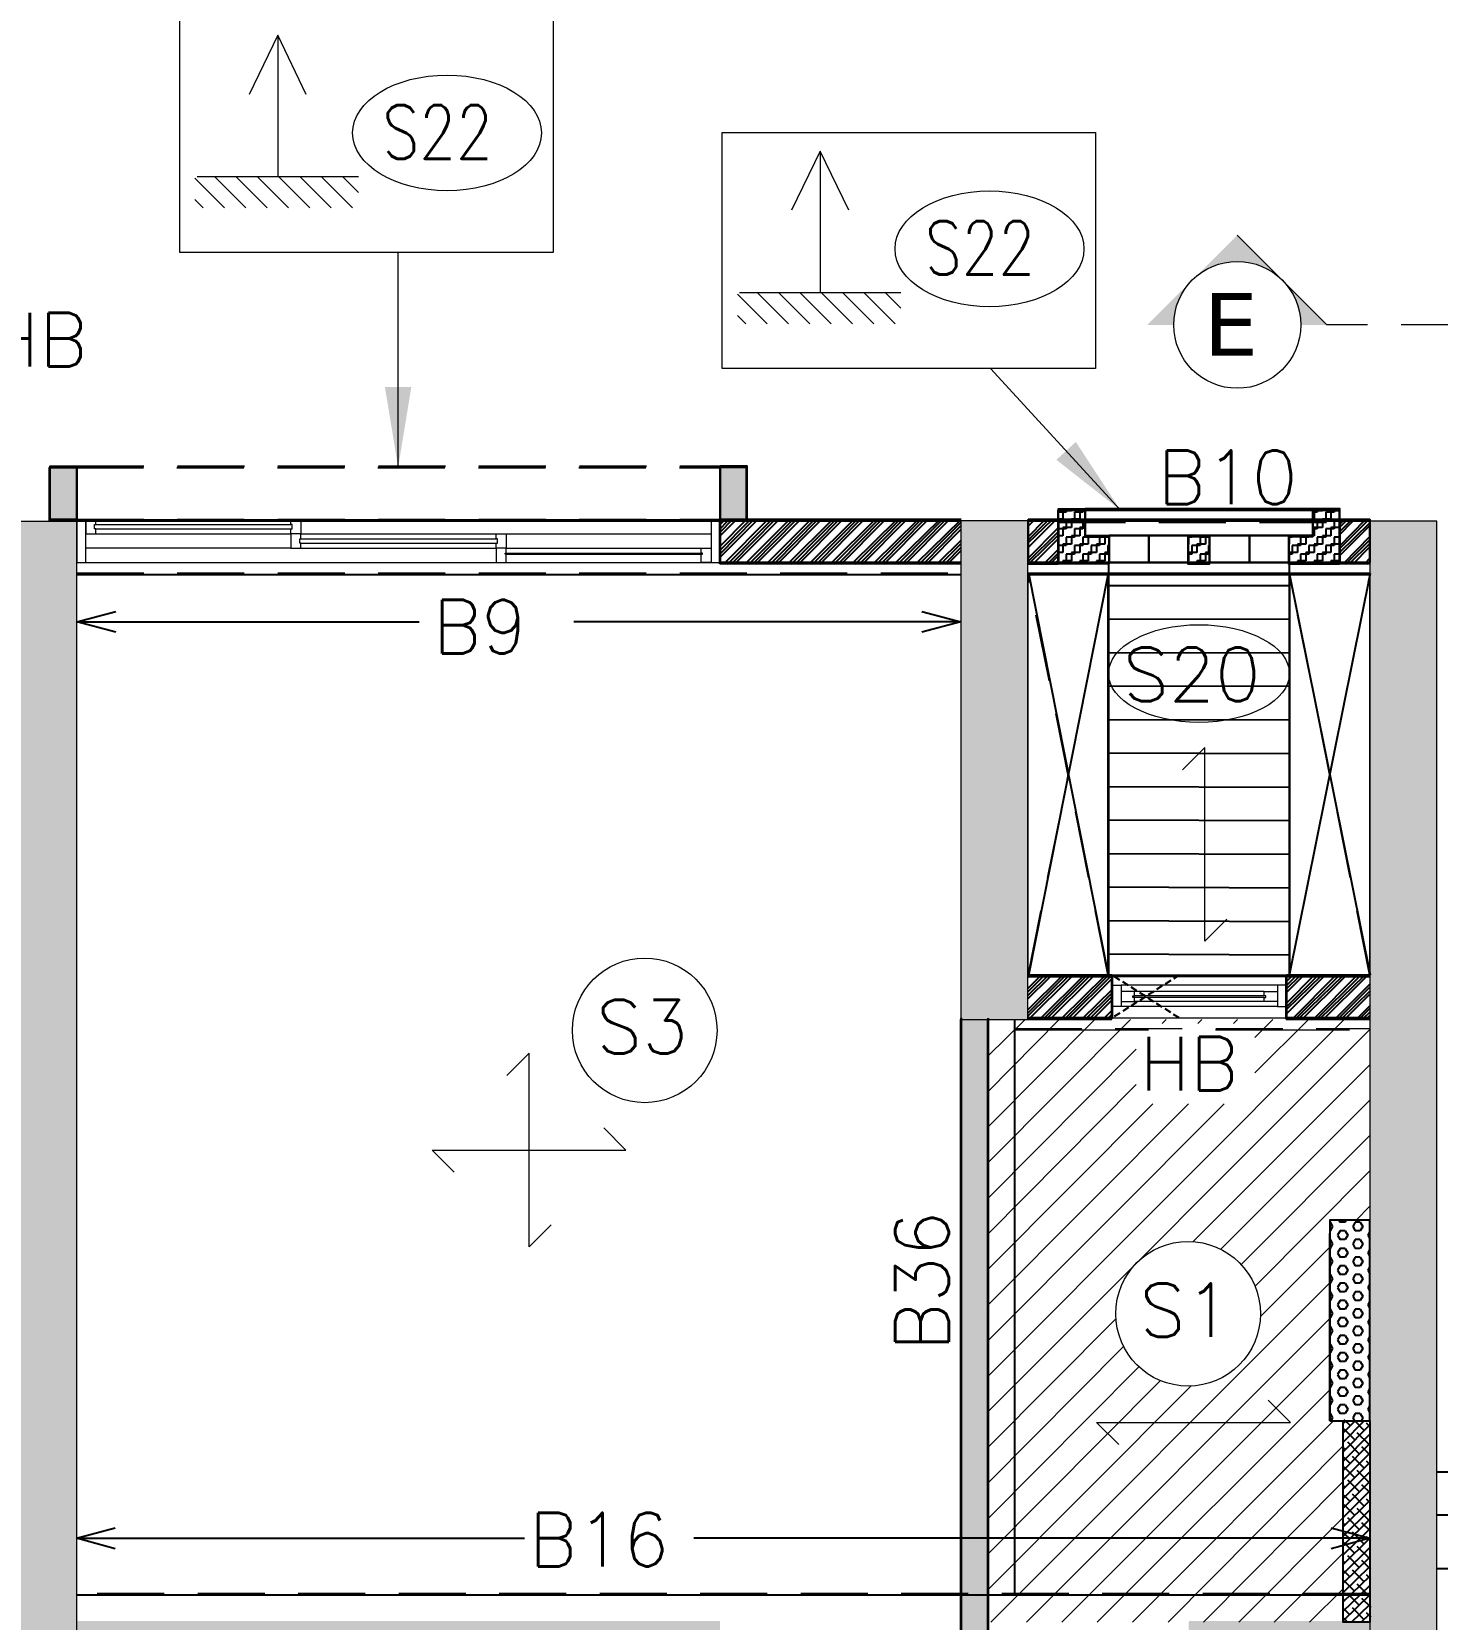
# Model space of a CAD drawing. Header units: millimetres. Extents: x 1181448 to 1317632, y -5734806 to -5633961.
# Drawn here: x 1282703 to 1287948, y -5704445 to -5698519 of the extents above; entities that cross this region are included whole.
import ezdxf

# ---------------------------------------------------------------- set-up
doc = ezdxf.new("R2010")
doc.units = ezdxf.units.MM
doc.header["$LTSCALE"] = 1000
doc.header["$MEASUREMENT"] = 0
for name, pattern in [('1', [0]), ('3BHK-A$0$AUDIT_D_120904163729-0', [0]), ('3BHK-A$0$HIDDEN', [0.375, 0.25, -0.125]), ('AUDIT_D_120904163729-0', [0]), ('HIDDEN', [0.375, 0.25, -0.125]), ('T8(T9 IS SIMILAR) - TYPICAL FLOOR ELEVATION$0$AUDIT_D_120904163729-0', [0]), ('T8(T9 IS SIMILAR) - TYPICAL FLOOR ELEVATION$0$HIDDEN', [0.375, 0.25, -0.125]), ('T8(T9 IS SIMILAR)$0$$0$HIDDEN', [0.375, 0.25, -0.125]), ('T8(T9 IS SIMILAR)$0$HIDDEN', [0.375, 0.25, -0.125])]:
    doc.linetypes.add(name, pattern=pattern)
doc.layers.get('0').update_dxf_attribs({"linetype": 'AUDIT_D_120904163729-0'})
for name, color, linetype in [('100 MM THK. NON-STRUCTURAL WALL', 134, 'Continuous'), ('100 MM THK. NON-STRUCTURAL WALL FOR LEDGE WALL BELOW WASHBASIN COUNTER', 47, 'Continuous'), ('150 MM THK. BLOCK WORK.', 223, 'Continuous'), ('3BHK-A$0$$1$CUT-OUT', 49, 'Continuous'), ('3BHK-A$0$A-HATCH -160', 251, '3BHK-A$0$AUDIT_D_120904163729-0'), ('3BHK-A$0$CUT-OUT', 49, 'Continuous'), ('3BHK-A$0$ELE 1', 1, 'Continuous'), ('A_dim', 1, 'Continuous'), ('S-BEAM', 20, 'Continuous'), ('SCPL-BEAMS NO.', 7, 'Continuous'), ('secLINE', 7, 'Continuous'), ('T8(T9 IS SIMILAR) - TYPICAL FLOOR ELEVATION$0$A-WALL HATCH', 252, 'T8(T9 IS SIMILAR) - TYPICAL FLOOR ELEVATION$0$AUDIT_D_120904163729-0'), ('T8(T9 IS SIMILAR) - TYPICAL FLOOR ELEVATION$0$A-WALL-FEATURES', 6, 'T8(T9 IS SIMILAR) - TYPICAL FLOOR ELEVATION$0$AUDIT_D_120904163729-0'), ('T8(T9 IS SIMILAR)$0$S-BEAM', 20, 'T8(T9 IS SIMILAR)$0$$0$HIDDEN'), ('TYPICAL FLOOR ARCH', 251, 'AUDIT_D_120904163729-0')]:
    doc.layers.add(name, color=color, linetype=linetype)
for name, color, linetype, lineweight in [('160 THK. STRUCT WALL', 7, 'Continuous', 15), ('3BHK-A$0$$0$Window', 4, 'Continuous', 20), ('3BHK-A$0$$1$A-WALL- 160', 6, 'Continuous', 30), ('3BHK-A$0$A-WALL- 160', 6, 'Continuous', 30), ('3BHK-A$0$Ventilator', 5, 'Continuous', 0), ('S-CUTOUT', 8, 'Continuous', 15), ('S-HATCH', 8, 'Continuous', 9), ('SCPL BEAM', 20, 'Continuous', 13), ('SCPL_DIM', 9, 'Continuous', 5), ('SCPL_SLAB MARK', 72, 'Continuous', 20), ('T8(T9 IS SIMILAR) - TYPICAL FLOOR ELEVATION$0$ELE-1', 4, 'Continuous', 30), ('T8(T9 IS SIMILAR)$0$SCPL BEAM', 191, 'T8(T9 IS SIMILAR)$0$$0$HIDDEN', 13)]:
    doc.layers.add(name, color=color, linetype=linetype, lineweight=lineweight)
doc.layers.add('160MM THK.NON-STRUCTURAL WALLS', color=7, linetype='Continuous', true_color=0xea7b62)
doc.layers.add('WALL - 0.16 thk STRUCTURAL', color=7, linetype='1', true_color=0x24ffc8)
doc.styles.add('ROMANS', font='romans.shx', dxfattribs={"width": 0.85})
doc.styles.add('SCPL', font='romans.shx')
doc.styles.add('VIN1', font='verdana.ttf', dxfattribs={"height": 0.3})
doc.dimstyles.new('SCPL', dxfattribs={"dimscale": 0, "dimtxt": 300, "dimasz": 300, "dimexe": 100, "dimexo": 200, "dimgap": 150, "dimtad": 0, "dimdec": 0, "dimzin": 1, "dimdsep": 46, "dimtxsty": 'SCPL', "dimcen": 150, "dimclrd": 1, "dimclre": 2, "dimclrt": 5, "dimadec": 3, "dimazin": 0, "dimtfac": 1, "dimtdec": 0, "dimtofl": 0, "dimtmove": 2, "dimatfit": 3, "dimfxl": 0, "dimtolj": 1, "dimtzin": 0, "dimlwd": 15, "dimlwe": 13, "dimarcsym": 0})
doc.dimstyles.new('SCPL-DIM-150', dxfattribs={"dimscale": 100, "dimtxt": 2.25, "dimasz": 1.45, "dimexe": 1, "dimexo": 1, "dimgap": 1, "dimtad": 1, "dimdec": 0, "dimzin": 0, "dimdsep": 46, "dimtxsty": 'ROMANS', "dimblk": 'OPEN30', "dimcen": 0.09, "dimclrd": 256, "dimclre": 256, "dimclrt": 7, "dimadec": 0, "dimazin": 0, "dimtfac": 1, "dimtdec": 0, "dimtofl": 0, "dimtmove": 0, "dimatfit": 3, "dimldrblk": 'OPEN30', "dimfxl": 1, "dimtolj": 1, "dimtzin": 0, "dimarcsym": 0})
pattern_1 = [(45, (-207774032.69, -153587997.47), (-39.77475644, 39.77475644), []), (45, (-207774006.17, -153587997.47), (-39.77475644, 39.77475644), [])]
pattern_2 = [(45, (-1203934.236, 5721641.227), (-39.77475644, 39.77475644), []), (45, (-1203907.72, 5721641.227), (-39.77475644, 39.77475644), [])]

# ---------------------------------------------------------------- blocks, each defined once
blk = doc.blocks.new('3BHK-A$0$$0$2400')
at = {"layer": '3BHK-A$0$$0$Window', "color": 1, "lineweight": 13}
for p, q in [((1151176.5, -5692111.9), (1148842.5, -5692111.9)), ((1149607.5, -5692111.9), (1148880, -5692111.9)), ((1149607.5, -5692165.3), (1148880, -5692165.3)), ((1150373.7, -5692165.3), (1149645, -5692165.3)), ((1150411.2, -5692165.3), (1151176.5, -5692165.3)), ((1149607.5, -5692218.6), (1148842.5, -5692218.6)), ((1150373.7, -5692218.6), (1149645, -5692218.6)), ((1151139, -5692218.6), (1150411.2, -5692218.6)), ((1150373.7, -5692271.9), (1148842.5, -5692271.9)), ((1151139, -5692271.9), (1150411.2, -5692271.9))]:
    blk.add_line(p, q, dxfattribs=at)
at = {"layer": '3BHK-A$0$$0$Window', "color": 5, "lineweight": 13}
for p, q in [((1149607.5, -5692142.2), (1148880, -5692142.2)), ((1149607.5, -5692146.7), (1148880, -5692146.7)), ((1150373.7, -5692183.8), (1149645, -5692183.8)), ((1150373.7, -5692200), (1149645, -5692200)), ((1151139, -5692237.2), (1150411.2, -5692237.2)), ((1151139, -5692253.3), (1150411.2, -5692253.3))]:
    blk.add_line(p, q, dxfattribs=at)
at = {"layer": '3BHK-A$0$$0$Window', "color": 4, "lineweight": 13}
for points in [[(1148842.5, -5692111.9), (1148809.5, -5692111.9), (1148809.5, -5692271.9), (1148842.5, -5692271.9)], [(1148880, -5692146.7), (1148880, -5692165.3), (1148842.5, -5692165.3), (1148842.5, -5692111.9), (1148880, -5692111.9), (1148880, -5692142.2), (1148875.5, -5692142.2), (1148875.5, -5692146.7)], [(1149607.5, -5692146.7), (1149607.5, -5692165.3), (1149645, -5692165.3), (1149645, -5692111.9), (1149607.5, -5692111.9), (1149607.5, -5692142.2), (1149612, -5692142.2), (1149612, -5692146.7)], [(1151209.5, -5692111.9), (1151176.5, -5692111.9), (1151176.5, -5692271.9), (1151209.5, -5692271.9)], [(1149645, -5692200), (1149645, -5692218.6), (1149607.5, -5692218.6), (1149607.5, -5692165.3), (1149645, -5692165.3), (1149645, -5692183.8), (1149640.5, -5692183.8), (1149640.5, -5692200)], [(1150373.7, -5692200), (1150373.7, -5692218.6), (1150411.2, -5692218.6), (1150411.2, -5692165.3), (1150373.7, -5692165.3), (1150373.7, -5692183.8), (1150378.2, -5692183.8), (1150378.2, -5692200)], [(1150411.2, -5692253.3), (1150411.2, -5692271.9), (1150373.7, -5692271.9), (1150373.7, -5692218.6), (1150411.2, -5692218.6), (1150411.2, -5692237.2), (1150406.7, -5692237.2), (1150406.7, -5692253.3)], [(1151139, -5692253.3), (1151139, -5692271.9), (1151176.5, -5692271.9), (1151176.5, -5692218.6), (1151139, -5692218.6), (1151139, -5692237.2), (1151143.5, -5692237.2), (1151143.5, -5692253.3)]]:
    blk.add_lwpolyline(points, close=True, dxfattribs=at)
blk = doc.blocks.new('3BHK-A$0$V1')
at = {"layer": '3BHK-A$0$Ventilator'}
for p, q in [((1139503.9, -5700057.1), (1140153.9, -5700057.1)), ((1139503.9, -5700217.1), (1140153.9, -5700217.1))]:
    blk.add_line(p, q, dxfattribs=at)
at = {"layer": '3BHK-A$0$Ventilator', "color": 8}
for p, q in [((1139536.9, -5700094.6), (1140120.9, -5700094.6)), ((1139586.9, -5700118.3), (1140070.9, -5700118.3)), ((1139536.9, -5700174.6), (1140120.9, -5700174.6)), ((1139586.9, -5700155.8), (1140070.9, -5700155.8))]:
    blk.add_line(p, q, dxfattribs=at)
at = {"layer": '3BHK-A$0$Ventilator', "color": 5}
for p, q in [((1139586.9, -5700134.1), (1140070.9, -5700134.1)), ((1139586.9, -5700140.1), (1140070.9, -5700140.1))]:
    blk.add_line(p, q, dxfattribs=at)
at = {"layer": '3BHK-A$0$Ventilator', "color": 4}
for points in [[(1139503.9, -5700094.6), (1139536.9, -5700094.6), (1139536.9, -5700174.6), (1139503.9, -5700174.6)], [(1139586.9, -5700134.1), (1139586.9, -5700118.3), (1139536.9, -5700118.3), (1139536.9, -5700155.8), (1139586.9, -5700155.8), (1139586.9, -5700140.1), (1139580.9, -5700140.1), (1139580.9, -5700134.1)], [(1140070.9, -5700134.1), (1140070.9, -5700118.3), (1140120.9, -5700118.3), (1140120.9, -5700155.8), (1140070.9, -5700155.8), (1140070.9, -5700140.1), (1140076.9, -5700140.1), (1140076.9, -5700134.1)], [(1140153.9, -5700094.6), (1140120.9, -5700094.6), (1140120.9, -5700174.6), (1140153.9, -5700174.6)]]:
    blk.add_lwpolyline(points, close=True, dxfattribs=at)
blk = doc.blocks.new('T8(T9 IS SIMILAR) - TYPICAL FLOOR ELEVATION$0$JG')
at = {"layer": 'T8(T9 IS SIMILAR) - TYPICAL FLOOR ELEVATION$0$A-WALL HATCH', "linetype": 'ByBlock'}
h = blk.add_hatch(dxfattribs=at)
h.set_pattern_fill('ZIGZAG', color=256, scale=250)
h.set_pattern_definition([(0, (0, 0), (31.25, 31.25), [31.25, -31.25]), (90, (31.25, 0), (-31.25, 31.25), [31.25, -31.25])])
h.paths.add_polyline_path([(1133312.3, -5722820.5), (1133392.5, -5722820.5), (1133392.5, -5722720.5), (1133312.3, -5722720.5)])
edge = h.paths.add_edge_path()
edge.add_line((1133877.2, -5722870.5), (1133877.2, -5722920.5))
edge.add_line((1133877.2, -5722920.5), (1133777.2, -5722920.5))
edge.add_line((1133777.2, -5722920.5), (1133777.2, -5722870.5))
edge.add_line((1133777.2, -5722870.5), (1133777.2, -5722820.5))
edge.add_line((1133777.2, -5722820.5), (1133687.4, -5722820.5))
edge.add_line((1133687.4, -5722820.5), (1133687.4, -5722720.5))
edge.add_line((1133687.4, -5722720.5), (1133877.2, -5722720.6))
edge.add_line((1133877.2, -5722720.6), (1133877.2, -5722870.5))
edge.add_line((1132827.4, -5722870.5), (1132827.4, -5722920.5))
edge.add_line((1132827.4, -5722920.5), (1132927.4, -5722920.5))
edge.add_line((1132927.4, -5722920.5), (1132927.4, -5722870.5))
edge.add_line((1132927.4, -5722870.5), (1132927.4, -5722820.5))
edge.add_line((1132927.4, -5722820.5), (1133017.4, -5722820.5))
edge.add_line((1133017.4, -5722820.5), (1133017.4, -5722720.5))
edge.add_line((1133017.4, -5722720.5), (1132827.4, -5722720.5))
edge.add_line((1132827.4, -5722720.5), (1132827.4, -5722870.5))
at = {"layer": 'T8(T9 IS SIMILAR) - TYPICAL FLOOR ELEVATION$0$A-WALL-FEATURES', "color": 3, "elevation": -1.3}
for points in [[(1132827.4, -5722870.5), (1132827.4, -5722870.5), (1132827.4, -5722920.5), (1132927.4, -5722920.5), (1132927.4, -5722870.5), (1132927.4, -5722820.5), (1133017.4, -5722820.5), (1133017.4, -5722720.5), (1132827.4, -5722720.5), (1132827.4, -5722870.5)], [(1133877.2, -5722870.5), (1133877.2, -5722870.5), (1133877.2, -5722920.5), (1133777.2, -5722920.5), (1133777.2, -5722870.5), (1133777.2, -5722820.5), (1133687.4, -5722820.5), (1133687.4, -5722720.5), (1133877.2, -5722720.6), (1133877.2, -5722870.5)]]:
    blk.add_lwpolyline(points, dxfattribs=at)
blk.add_lwpolyline([(1133312.3, -5722820.5), (1133392.5, -5722820.5), (1133392.5, -5722720.5), (1133312.3, -5722720.5)], close=True, dxfattribs=at)
at = {"layer": 'T8(T9 IS SIMILAR) - TYPICAL FLOOR ELEVATION$0$ELE-1', "color": 5}
for p, q in [((1133017.4, -5722720.5, -1.3), (1133312.3, -5722720.5, -1.3)), ((1133164.8, -5722820.5, -1.3), (1133164.8, -5722720.5, -1.3)), ((1133687.4, -5722720.5, -1.3), (1133392.5, -5722720.5, -1.3)), ((1133539.9, -5722820.5, -1.3), (1133539.9, -5722720.5, -1.3)), ((1133312.3, -5722820.5, -1.3), (1133017.4, -5722820.5, -1.3)), ((1133392.5, -5722820.5, -1.3), (1133687.4, -5722820.5, -1.3)), ((1132927.4, -5722920.5, -1.3), (1133777.2, -5722920.5, -1.3))]:
    blk.add_line(p, q, dxfattribs=at)
at = {"layer": 'T8(T9 IS SIMILAR) - TYPICAL FLOOR ELEVATION$0$ELE-1', "color": 5, "linetype": 'T8(T9 IS SIMILAR) - TYPICAL FLOOR ELEVATION$0$HIDDEN'}
blk.add_line((1133877.2, -5722870.5, -1.3), (1132827.4, -5722870.5, -1.3), dxfattribs=at)
blk = doc.blocks.new('GGS')
at = {"layer": '3BHK-A$0$A-HATCH -160', "linetype": 'ByBlock'}
h = blk.add_hatch(dxfattribs=at)
h.set_pattern_fill('ZIGZAG', color=8, scale=250)
h.set_pattern_definition([(9e-15, (-207774032.036, -153589283.067), (31.25, 31.25), [31.25, -31.25]), (90, (-207774000.786, -153589283.067), (-31.25, 31.25), [31.25, -31.25])])
h.paths.add_polyline_path([(-206588849.3, -159304032.6), (-206587499.3, -159304032.6), (-206587499.3, -159303432.6), (-206587399.3, -159303432.6), (-206587399.3, -159304032.6), (-206585319.3, -159304032.6), (-206585319.3, -159303332.6), (-206584999.6, -159303332.6), (-206584999.6, -159303432.6), (-206585219.3, -159303432.6), (-206585219.3, -159304732.6), (-206584999.6, -159304732.6), (-206584999.6, -159304832.6), (-206585319.3, -159304832.6), (-206585319.3, -159304132.6), (-206587399.3, -159304132.6), (-206587399.3, -159304947.6), (-206587499.3, -159304947.6), (-206587499.3, -159304132.6), (-206588849.3, -159304132.6)])
h.paths.add_polyline_path([(-206588849.3, -159302532.6), (-206588249.3, -159302532.6), (-206588249.3, -159302432.6), (-206588849.3, -159302432.6)])
h.paths.add_polyline_path([(-206587499.3, -159299982.6), (-206587399.3, -159299982.6), (-206587399.3, -159302532.6), (-206587499.3, -159302532.6)])
h.paths.add_polyline_path([(-206587499.3, -159306682.6), (-206587399.3, -159306682.6), (-206587399.3, -159305697.6), (-206587499.3, -159305697.6)])
h.paths.add_polyline_path([(-206579129.9, -159304658.1), (-206579949.8, -159304658.1), (-206579949.8, -159304758.1), (-206579129.9, -159304758.1)])
h.paths.add_polyline_path([(-206578249.9, -159304658.1), (-206577349.8, -159304658.1), (-206577349.8, -159304758.1), (-206578249.9, -159304758.1)])
h.paths.add_polyline_path([(-206579899.5, -159303432.9), (-206577499.7, -159303432.9), (-206577499.7, -159303332.9), (-206579899.5, -159303332.9)])
h.paths.add_polyline_path([(-206576599.7, -159301083.2), (-206576499.7, -159301083.2), (-206576499.7, -159303432.9), (-206576599.7, -159303432.9)])
h.paths.add_polyline_path([(-206575749.7, -159303432.9), (-206575073.3, -159303432.9), (-206575073.3, -159303332.9), (-206575749.7, -159303332.9)])
h.paths.add_polyline_path([(-206577160.1, -159309491.7), (-206577949.8, -159309492.7), (-206577949.7, -159309392.7), (-206577949.8, -159309392.7), (-206577849.8, -159309392.7), (-206577160.1, -159309391.7)])
h.paths.add_polyline_path([(-206580634.8, -159299222.9), (-206580149.8, -159299222.6), (-206580149.8, -159299323.1), (-206580634.7, -159299323.1)])
h.paths.add_polyline_path([(-206587399.3, -159297837.8), (-206586839.7, -159297837.8), (-206586839.7, -159297937.8), (-206587399.3, -159297937.8)])
h.paths.add_polyline_path([(-206579849.8, -159305007), (-206579949.8, -159305007), (-206579949.8, -159304757), (-206579849.8, -159304757)])
h = blk.add_hatch(dxfattribs=at)
h.set_pattern_fill('ANSI32', color=8, scale=150)
h.set_pattern_definition(pattern_1)
h.paths.add_polyline_path([(-206577499.7, -159299382.8), (-206576599.7, -159299382.8), (-206576599.7, -159299222.8), (-206577499.7, -159299222.8)])
h = blk.add_hatch(dxfattribs=at)
h.set_pattern_fill('ANSI32', color=8, scale=150)
h.set_pattern_definition(pattern_1)
h.paths.add_polyline_path([(-206576349.6, -159299223.1), (-206576237.1, -159299223.1), (-206576237.1, -159299382.8), (-206576349.6, -159299382.8)])
h = blk.add_hatch(dxfattribs=at)
h.set_pattern_fill('ANSI32', color=8, scale=150)
h.set_pattern_definition(pattern_1)
h.paths.add_polyline_path([(-206575187.1, -159299382.8), (-206575074.6, -159299382.8), (-206575074.6, -159299222.8), (-206575187.1, -159299222.8)])
h = blk.add_hatch(dxfattribs=at)
h.set_pattern_fill('ANSI32', color=8, scale=150)
h.set_pattern_definition([(45, (-207774032.036, -153589283.067), (-39.77475644, 39.77475644), []), (45, (-207774005.52, -153589283.067), (-39.77475644, 39.77475644), [])])
h.paths.add_polyline_path([(-206576349.7, -159300923.4), (-206576036.5, -159300923.4), (-206576036.5, -159301083.4), (-206576349.7, -159301083.4)])
h = blk.add_hatch(dxfattribs=at)
h.set_pattern_fill('ANSI32', color=8, scale=150)
h.set_pattern_definition(pattern_1)
h.paths.add_polyline_path([(-206575386.5, -159300923.4), (-206575073.3, -159300923.4), (-206575073.3, -159301083.5), (-206575386.5, -159301083.5)])
at = {"layer": '3BHK-A$0$CUT-OUT'}
h = blk.add_hatch(dxfattribs=at)
h.set_pattern_fill('ANSI31', color=8, scale=1000, angle=135)
h.set_pattern_definition([(180, (-207762764.35, -153581337.2), (-2e-14, -125), [])])
h.paths.add_polyline_path([(-206575374.9, -159299381.6), (-206576049.8, -159299381.6), (-206576050.2, -159300922.2), (-206575374.9, -159300922.2)])
at = {"color": 8, "linetype": '3BHK-A$0$HIDDEN', "ltscale": 0.1}
for p, q in [((-206575786.5, -159301082.2, 0), (-206576036.5, -159300922.2, 0)), ((-206575786.5, -159300922.2, 0), (-206576036.5, -159301082.2, 0))]:
    blk.add_line(p, q, dxfattribs=at)
at = {"layer": '3BHK-A$0$$1$A-WALL- 160', "color": 8, "linetype": 'ByBlock'}
for p, q in [((-206576599.7, -159299221.6, 0), (-206577499.7, -159299221.6, 0)), ((-206577499.7, -159299381.6, 0), (-206577499.7, -159299221.6, 0)), ((-206576599.7, -159299381.6, 0), (-206577499.7, -159299381.6, 0)), ((-206576349.6, -159300922.2, 0), (-206576036.5, -159300922.2, 0)), ((-206576036.5, -159301082.2, 0), (-206576036.5, -159300922.2, 0)), ((-206575386.5, -159301082.2, 0), (-206575386.5, -159300922.2, 0)), ((-206575386.5, -159300922.2, 0), (-206575073.3, -159300922.2, 0)), ((-206576599.7, -159303432.9, 0), (-206576599.7, -159301083.2, 0)), ((-206576499.7, -159303432.9, 0), (-206576499.7, -159301083.2, 0)), ((-206576349.6, -159301082.2, 0), (-206576036.5, -159301082.2, 0)), ((-206575386.5, -159301082.2, 0), (-206575073.3, -159301082.2, 0))]:
    blk.add_line(p, q, dxfattribs=at)
at = {"layer": '3BHK-A$0$$1$A-WALL- 160', "color": 8, "linetype": 'ByBlock', "elevation": 0}
for points in [[(-206576237.1, -159299221.6), (-206576349.6, -159299221.6), (-206576349.6, -159299381.6), (-206576237.1, -159299381.6)], [(-206575187.1, -159299221.6), (-206575074.6, -159299221.6), (-206575074.6, -159299381.6), (-206575187.1, -159299381.6)]]:
    blk.add_lwpolyline(points, close=True, dxfattribs=at)
at = {"layer": '3BHK-A$0$$1$CUT-OUT', "color": 8}
for p, q in [((-206575187.1, -159299221.6, 0), (-206576237.1, -159299221.6, 0)), ((-206575187.1, -159299381.6, 0), (-206576237.1, -159299381.6, 0))]:
    blk.add_line(p, q, dxfattribs=at)
at = {"layer": '3BHK-A$0$CUT-OUT', "color": 8}
for p, q in [((-206576050, -159300922.2, 0.4), (-206576348.3, -159299421.6, 0)), ((-206576348.2, -159300922.2, 0), (-206576050, -159299421.5, 0.4)), ((-206575073.3, -159300922.2, 0), (-206575374.9, -159299421.5, 0.4)), ((-206575374.9, -159300922.2, 0.4), (-206575073.3, -159299421.6, 0))]:
    blk.add_line(p, q, dxfattribs=at)
at = {"layer": '3BHK-A$0$CUT-OUT', "color": 8, "elevation": 0.4}
blk.add_lwpolyline([(-206575374.9, -159299381.6), (-206576049.8, -159299381.6), (-206576050.2, -159300922.2), (-206575374.9, -159300922.2)], close=True, dxfattribs=at)
at = {"layer": '3BHK-A$0$ELE 1', "color": 8, "linetype": 'ByBlock'}
for p, q in [((-206576348.3, -159299421.6, 0), (-206575074.5, -159299421.6, -0.5)), ((-206576050, -159299421.6, 0.4), (-206576050, -159300922.2, 0.4)), ((-206575374.9, -159299421.6, 0.4), (-206575374.9, -159300922.2, 0.4))]:
    blk.add_line(p, q, dxfattribs=at)
at = {"layer": 'T8(T9 IS SIMILAR) - TYPICAL FLOOR ELEVATION$0$A-WALL-FEATURES', "color": 8, "linetype": 'T8(T9 IS SIMILAR) - TYPICAL FLOOR ELEVATION$0$HIDDEN'}
blk.add_line((-206579900, -159299021.9, 0.6), (-206577499.2, -159299021.9, 0), dxfattribs=at)
at = {"layer": 'T8(T9 IS SIMILAR) - TYPICAL FLOOR ELEVATION$0$A-WALL-FEATURES', "color": 8, "linetype": 'ByBlock', "elevation": 0}
for points in [[(-206579900, -159299021.9), (-206579900, -159299221.9), (-206580000, -159299221.9), (-206580000, -159299021.9)], [(-206577399.2, -159299221.9), (-206577399.2, -159299021.9), (-206577499.2, -159299021.9), (-206577499.2, -159299221.9)]]:
    blk.add_lwpolyline(points, close=True, dxfattribs=at)
at = {"layer": 'T8(T9 IS SIMILAR)$0$S-BEAM', "color": 8}
for p, q in [((-206579900.2, -159299221.5, -0.2), (-206576600.2, -159299221.3, 0)), ((-206576350.2, -159299221.5, -0.3), (-206575073.7, -159299221.6, 0)), ((-206579900.2, -159299421.5, -0.2), (-206576600.1, -159299421.3, 0)), ((-206576350.2, -159299421.5, -0.3), (-206575073.7, -159299421.6, 0)), ((-206576600.1, -159301082, -0.3), (-206576600.2, -159303231.5, 0)), ((-206575073.7, -159303231.6, 0), (-206579900.1, -159303231.2, -0.2))]:
    blk.add_line(p, q, dxfattribs=at)
at = {"layer": 'T8(T9 IS SIMILAR)$0$S-BEAM', "color": 8, "linetype": 'T8(T9 IS SIMILAR)$0$HIDDEN'}
blk.add_line((-206576350, -159300921.9, 0), (-206575073.7, -159300921.9, 0), dxfattribs=at)
at = {"layer": 'T8(T9 IS SIMILAR)$0$SCPL BEAM', "color": 8, "linetype": 'T8(T9 IS SIMILAR)$0$HIDDEN'}
blk.add_line((-206576400.1, -159301121.9, 0), (-206575073.7, -159301121.9, 0), dxfattribs=at)
at = {"layer": 'T8(T9 IS SIMILAR)$0$SCPL BEAM', "color": 8, "linetype": 'T8(T9 IS SIMILAR)$0$HIDDEN', "elevation": 0}
blk.add_lwpolyline([(-206575374, -159299421.6), (-206576049.8, -159299421.6), (-206576050.4, -159300922.2), (-206575374.6, -159300922.2)], close=True, dxfattribs=at)
at = {"layer": '3BHK-A$0$$1$A-WALL- 160', "color": 8, "linetype": 'ByBlock', "rotation": 180}
blk.add_blockref('3BHK-A$0$$0$2400', (-205428690.2, -164991493.5, 0), dxfattribs=at)
at = {"layer": '3BHK-A$0$A-WALL- 160', "color": 8, "linetype": 'ByBlock', "xscale": -1}
blk.add_blockref('3BHK-A$0$V1', (-205435882.6, -153600865.2, 0), dxfattribs=at)
at = {"layer": 'T8(T9 IS SIMILAR) - TYPICAL FLOOR ELEVATION$0$A-WALL-FEATURES', "color": 8, "linetype": 'ByBlock', "rotation": 180}
blk.add_blockref('T8(T9 IS SIMILAR) - TYPICAL FLOOR ELEVATION$0$JG', (-205442360, -165022102.1, 1.2), dxfattribs=at)
blk = doc.blocks.new('A$C5F94338C')
at = {"layer": 'WALL - 0.16 thk STRUCTURAL', "true_color": 0x1f57ff}
h = blk.add_hatch(color=160, dxfattribs=at)
h.dxf.hatch_style = 1
h.paths.add_polyline_path([(9049.9, 17070.1), (9300, 17070.1), (9300, 12860), (9050, 12860)])
h = blk.add_hatch(color=160, dxfattribs=at)
h.dxf.hatch_style = 1
h.paths.add_polyline_path([(12600.2, 15210.3), (12850.2, 15210.3), (12850.1, 17070.7), (12600.1, 17070.7)])
h = blk.add_hatch(color=160, dxfattribs=at)
h.dxf.hatch_style = 1
h.paths.add_polyline_path([(14126.5, 12860.6), (14376.6, 12860.6), (14376.6, 17070.6), (14126.6, 17070.6)])
at = {"layer": '160 THK. STRUCT WALL'}
blk.add_lwpolyline([(9049.9, 17070.1), (9300, 17070.1), (9300, 12860), (9050, 12860)], close=True, dxfattribs=at)
at = {"layer": '160 THK. STRUCT WALL', "elevation": 0}
for points in [[(12600.2, 15210.3), (12850.2, 15210.3), (12850.1, 17070.7), (12600.1, 17070.7)], [(14126.5, 12860.6), (14376.6, 12860.6), (14376.6, 17070.6), (14126.6, 17070.6)]]:
    blk.add_lwpolyline(points, close=True, dxfattribs=at)
blk = doc.blocks.new('HS')
at = {"linetype": 'Continuous'}
for p, q in [((9.28, 0), (7.16, 2.12)), ((-9.28, 0), (9.28, 0)), ((-9.28, 0), (-7.16, -2.12))]:
    blk.add_line(p, q, dxfattribs=at)
blk = doc.blocks.new('One WAy')
at = {"xscale": -38.94666666665216, "yscale": 38.94666666665216, "zscale": 38.94666666665216, "rotation": 270}
blk.add_blockref('HS', (0, 0), dxfattribs=at)
blk = doc.blocks.new('A$C42226032')
at = {"layer": 'SCPL_SLAB MARK'}
h = blk.add_hatch(dxfattribs=at)
h.set_pattern_fill('ANSI31', color=256, scale=0.2, angle=90)
h.set_pattern_definition([(135, (-48.789575, -510.390865), (-0.0176776695, -0.0176776695), [])])
h.paths.add_polyline_path([(-0.1372, -0.2348), (-0.1372, -0.2863), (0.1337, -0.2863), (0.1337, -0.2348)])
for p, q in [((0, 0), (0, -0.2348)), ((0, 0), (-0.0473, -0.0981)), ((0.0473, -0.0981), (0, 0)), ((0.1337, -0.2348), (-0.1337, -0.2348))]:
    blk.add_line(p, q, dxfattribs=at)
blk = doc.blocks.new('_Open30')
at = {"color": 0, "linetype": 'ByBlock', "lineweight": -2}
for p, q in [((-1, 0.268), (0, 0)), ((0, 0), (-1, -0.268)), ((0, 0), (-1, 0))]:
    blk.add_line(p, q, dxfattribs=at)
blk = doc.blocks.new('A$C73fda794')
at = {"layer": '100 MM THK. NON-STRUCTURAL WALL', "linetype": 'ByBlock'}
h = blk.add_hatch(dxfattribs=at)
h.set_pattern_fill('ZIGZAG', color=256, scale=250)
h.set_pattern_definition([(0, (-1203933.584, 5720355.632), (31.25, 31.25), [31.25, -31.25]), (90, (-1203902.334, 5720355.632), (-31.25, 31.25), [31.25, -31.25])])
h.paths.add_polyline_path([(-17600.8, 372.1), (-17600.8, 672.1), (-17500.8, 672.1), (-17500.8, 472.1), (-16950.8, 472.1), (-16950.8, 832.2), (-16850.8, 832.2), (-16850.8, 372.1)])
h.paths.add_polyline_path([(-13700.8, 372.1), (-13700.8, 672.1), (-13800.8, 672.1), (-13800.8, 472.1), (-14350.8, 472.1), (-14350.8, 832.2), (-14450.8, 832.2), (-14450.8, 372.1)])
h.paths.add_polyline_path([(-13075.9, 2422.2), (-13075.9, 2622.2), (-13175.9, 2622.2), (-13175.9, 2422.2)])
h.paths.add_polyline_path([(-10575.9, 2622.2), (-10575.9, 2422.2), (-10675.9, 2422.2), (-10675.9, 2622.2)])
h.paths.add_polyline_path([(-7300.8, 10416.8), (-7300.8, 10616.8), (-7400.8, 10616.8), (-7400.8, 10416.8)])
h.paths.add_polyline_path([(-9801.6, 10616.8), (-9801.6, 10416.8), (-9901.6, 10416.8), (-9901.6, 10616.8)])
h.paths.add_polyline_path([(-8190.9, 18465.9), (-7720.8, 18465.9), (-7720.8, 18005.9), (-7820.8, 18005.9), (-7820.8, 18365.9), (-8190.9, 18365.9)])
h.paths.add_polyline_path([(-5620.8, 18005.9), (-5620.8, 18465.9), (-4801, 18465.9), (-4801, 18365.9), (-5520.8, 18365.9), (-5520.8, 18005.9)])
h.paths.add_polyline_path([(-4271.1, 19265.3), (-4271.1, 19465.3), (-4171.1, 19465.3), (-4171.1, 19265.3)])
h.paths.add_polyline_path([(-2070.9, 19465.3), (-2070.9, 19265.3), (-1970.9, 19265.3), (-1970.9, 19465.3)])
h.paths.add_polyline_path([(6748.3, 19465.3), (6748.3, 19265.3), (6648.3, 19265.3), (6648.3, 19465.3)])
h.paths.add_polyline_path([(8948.4, 19265.3), (8948.4, 19465.3), (8848.4, 19465.3), (8848.4, 19265.3)])
h.paths.add_polyline_path([(10298.2, 18005.9), (10298.2, 18465.9), (9478.7, 18465.9), (9478.7, 18365.9), (10198.2, 18365.9), (10198.2, 18005.9)])
h.paths.add_polyline_path([(12868.4, 18465.9), (12398.2, 18465.9), (12398.2, 18005.9), (12498.2, 18005.9), (12498.2, 18365.9), (12868.4, 18365.9)])
h.paths.add_polyline_path([(11978.1, 10416.8), (11978.1, 10616.8), (12078.1, 10616.8), (12078.1, 10416.8)])
h.paths.add_polyline_path([(14479, 10616.8), (14479, 10416.8), (14579, 10416.8), (14579, 10616.8)])
h.paths.add_polyline_path([(17753.3, 2422.2), (17753.3, 2622.2), (17853.3, 2622.2), (17853.3, 2422.2)])
h.paths.add_polyline_path([(15253.3, 2622.2), (15253.3, 2422.2), (15353.3, 2422.2), (15353.3, 2622.2)])
h.paths.add_polyline_path([(18378.2, 372.1), (18378.2, 672.1), (18478.2, 672.1), (18478.2, 472.1), (19028.2, 472.1), (19028.2, 832.2), (19128.2, 832.2), (19128.2, 372.1)])
h.paths.add_polyline_path([(22278.2, 372.1), (22278.2, 672.1), (22178.2, 672.1), (22178.2, 472.1), (21628.2, 472.1), (21628.2, 832.2), (21528.2, 832.2), (21528.2, 372.1)])
h.paths.add_polyline_path([(13068.3, -7229), (12968.3, -7229), (12968.3, -7429), (12423.2, -7429), (12423.2, -7069), (12323.2, -7069), (12323.2, -7529), (13068.3, -7529)])
h.paths.add_polyline_path([(10223.2, -7069), (10123.2, -7069), (10123.2, -7429), (9478.7, -7429), (9478.7, -7529), (10223.2, -7529)])
h.paths.add_polyline_path([(6748.3, -8528.4), (6748.3, -8328.4), (6648.3, -8328.4), (6648.3, -8528.4)])
h.paths.add_polyline_path([(8948.4, -8328.4), (8948.4, -8528.4), (8848.4, -8528.4), (8848.4, -8328.4)])
h.paths.add_polyline_path([(-2070.9, -8528.4), (-2070.9, -8328.4), (-1970.9, -8328.4), (-1970.9, -8528.4)])
h.paths.add_polyline_path([(-4271.1, -8328.4), (-4271.1, -8528.4), (-4171.1, -8528.4), (-4171.1, -8328.4)])
h.paths.add_polyline_path([(-5545.9, -7069), (-5445.9, -7069), (-5445.9, -7429), (-4801.3, -7429), (-4801.3, -7529), (-5545.9, -7529)])
h.paths.add_polyline_path([(-8391, -7229), (-8291, -7229), (-8291, -7429), (-7745.9, -7429), (-7745.9, -7069), (-7645.9, -7069), (-7645.9, -7529), (-8391, -7529)])
h = blk.add_hatch(dxfattribs=at)
h.set_pattern_fill('ZIGZAG', color=256, scale=250)
h.set_pattern_definition([(9e-15, (-1203933.584, 5720355.632), (31.25, 31.25), [31.25, -31.25]), (90, (-1203902.334, 5720355.632), (-31.25, 31.25), [31.25, -31.25])])
h.paths.add_polyline_path([(-18750.8, 5606.1), (-17400.8, 5606.1), (-17400.8, 6206.1), (-17300.8, 6206.1), (-17300.8, 5606.1), (-15220.8, 5606.1), (-15220.8, 6306.1), (-14901.1, 6306.1), (-14901.1, 6206.1), (-15120.8, 6206.1), (-15120.8, 4906.1), (-14901.1, 4906.1), (-14901.1, 4806.1), (-15220.8, 4806.1), (-15220.8, 5506.1), (-17300.8, 5506.1), (-17300.8, 4691.1), (-17400.8, 4691.1), (-17400.8, 5506.1), (-18750.8, 5506.1)])
h.paths.add_polyline_path([(-18750.8, 7106.1), (-18150.8, 7106.1), (-18150.8, 7206.1), (-18750.8, 7206.1)])
h.paths.add_polyline_path([(-17400.8, 9656.1), (-17300.8, 9656.1), (-17300.8, 7106.1), (-17400.8, 7106.1)])
h.paths.add_polyline_path([(-17400.8, 2956.1), (-17300.8, 2956.1), (-17300.8, 3941.1), (-17400.8, 3941.1)])
h.paths.add_polyline_path([(-9031.4, 4980.6), (-9851.3, 4980.6), (-9851.3, 4880.6), (-9031.4, 4880.6)])
h.paths.add_polyline_path([(-8151.4, 4980.6), (-7251.3, 4980.6), (-7251.3, 4880.6), (-8151.4, 4880.6)])
h.paths.add_polyline_path([(-9801.1, 6205.8), (-7401.2, 6205.8), (-7401.2, 6305.8), (-9801.1, 6305.8)])
h.paths.add_polyline_path([(-6501.2, 8555.5), (-6401.2, 8555.5), (-6401.2, 6205.8), (-6501.2, 6205.8)])
h.paths.add_polyline_path([(-5651.2, 6205.8), (-4974.9, 6205.8), (-4974.9, 6305.8), (-5651.2, 6305.8)])
h.paths.add_polyline_path([(-7061.7, 147), (-7851.4, 146), (-7851.2, 246), (-7851.3, 246), (-7751.4, 246), (-7061.7, 247)])
h.paths.add_polyline_path([(-10536.3, 10415.8), (-10051.3, 10416.1), (-10051.3, 10315.6), (-10536.3, 10315.6)])
h.paths.add_polyline_path([(-17300.9, 11800.9), (-16741.2, 11800.9), (-16741.2, 11700.9), (-17300.9, 11700.9)])
h.paths.add_polyline_path([(-9751.3, 4631.7), (-9851.3, 4631.7), (-9851.3, 4881.7), (-9751.3, 4881.7)])
h = blk.add_hatch(dxfattribs=at)
h.set_pattern_fill('ZIGZAG', color=256, scale=250, angle=180)
h.set_pattern_definition([(180, (1127738.478, -5712463.44), (-31.25, -31.25), [31.25, -31.25]), (270, (1127707.228, -5712463.44), (31.25, -31.25), [31.25, -31.25])])
h.paths.add_polyline_path([(-5573.8, 10357.1), (-5654, 10357.1), (-5654, 10257.1), (-5573.8, 10257.1)])
edge = h.paths.add_edge_path()
edge.add_line((-6138.7, 10407.1), (-6138.7, 10457.1))
edge.add_line((-6138.7, 10457.1), (-6038.7, 10457.1))
edge.add_line((-6038.7, 10457.1), (-6038.7, 10407.1))
edge.add_line((-6038.7, 10407.1), (-6038.7, 10357.1))
edge.add_line((-6038.7, 10357.1), (-5948.9, 10357.1))
edge.add_line((-5948.9, 10357.1), (-5948.9, 10257.1))
edge.add_line((-5948.9, 10257.1), (-6138.7, 10257.1))
edge.add_line((-6138.7, 10257.1), (-6138.7, 10407.1))
edge.add_line((-5088.9, 10407.1), (-5088.9, 10457.1))
edge.add_line((-5088.9, 10457.1), (-5188.9, 10457.1))
edge.add_line((-5188.9, 10457.1), (-5188.9, 10407.1))
edge.add_line((-5188.9, 10407.1), (-5188.9, 10357.1))
edge.add_line((-5188.9, 10357.1), (-5278.9, 10357.1))
edge.add_line((-5278.9, 10357.1), (-5278.9, 10257.1))
edge.add_line((-5278.9, 10257.1), (-5088.9, 10257.1))
edge.add_line((-5088.9, 10257.1), (-5088.9, 10407.1))
at = {"layer": '100 MM THK. NON-STRUCTURAL WALL FOR LEDGE WALL BELOW WASHBASIN COUNTER'}
h = blk.add_hatch(dxfattribs=at)
h.set_pattern_fill('ANSI38', color=256, scale=200)
h.set_pattern_definition([(45, (206689697.06, 159341505.575), (-17.6776695297, 17.6776695297), []), (135, (206689697.06, 159341505.575), (-53.033008589, 17.6776695297), [62.5, -37.5])])
h.paths.add_polyline_path([(-5074.9, 7057.1), (-4975.1, 7057.1), (-4975.1, 6305.8), (-5074.9, 6305.8)])
at = {"layer": '150 MM THK. BLOCK WORK.'}
h = blk.add_hatch(dxfattribs=at)
h.set_pattern_fill('HEX', color=256, scale=150, angle=180)
h.set_pattern_definition([(180, (-1203933.584, 5720355.632), (-4e-15, -32.47595264), [18.75, -37.5]), (300, (-1203933.584, 5720355.632), (28.125, 16.23797632), [18.75, -37.5]), (240, (-1203952.334, 5720355.632), (28.125, -16.23797632), [18.75, -37.5])])
h.paths.add_polyline_path([(-4974.9, 7057.1), (-5124.9, 7057.1), (-5124.9, 7806.4), (-4974.9, 7806.4)])
at = {"layer": '160MM THK.NON-STRUCTURAL WALLS', "linetype": 'ByBlock'}
h = blk.add_hatch(dxfattribs=at)
h.set_pattern_fill('ANSI32', color=256, scale=150)
h.set_pattern_definition(pattern_2)
h.paths.add_polyline_path([(-7401.2, 10255.9), (-6501.3, 10255.9), (-6501.3, 10415.9), (-7401.2, 10415.9)])
h = blk.add_hatch(dxfattribs=at)
h.set_pattern_fill('ANSI32', color=256, scale=150)
h.set_pattern_definition(pattern_2)
h.paths.add_polyline_path([(-6251.2, 10415.6), (-6138.7, 10415.6), (-6138.7, 10255.9), (-6251.2, 10255.9)])
h = blk.add_hatch(dxfattribs=at)
h.set_pattern_fill('ANSI32', color=256, scale=150)
h.set_pattern_definition(pattern_2)
h.paths.add_polyline_path([(-5088.7, 10255.9), (-4976.2, 10255.9), (-4976.2, 10415.9), (-5088.7, 10415.9)])
h = blk.add_hatch(dxfattribs=at)
h.set_pattern_fill('ANSI32', color=256, scale=150)
h.set_pattern_definition([(45, (-1203933.584, 5720355.63), (-39.77475644, 39.77475644), []), (45, (-1203907.07, 5720355.63), (-39.77475644, 39.77475644), [])])
h.paths.add_polyline_path([(-6251.2, 8715.3), (-5938, 8715.3), (-5938, 8555.3), (-6251.2, 8555.3)])
h = blk.add_hatch(dxfattribs=at)
h.set_pattern_fill('ANSI32', color=256, scale=150)
h.set_pattern_definition(pattern_2)
h.paths.add_polyline_path([(-5288, 8715.3), (-4974.9, 8715.3), (-4974.9, 8555.2), (-5288, 8555.2)])
at = {"layer": 'S-HATCH'}
h = blk.add_hatch(dxfattribs=at)
h.set_pattern_fill('ANSI31', color=256, scale=750)
h.set_pattern_definition([(45, (206689697.06, 159341505.575), (-66.291260736, 66.291260736), [])])
edge = h.paths.add_edge_path(flags=16)
edge.add_arc((-5653.4, 7457.1), 269.9, 0, 360)
h.paths.add_polyline_path([(-5855.8, 7320.5), (-5489.1, 7320.5), (-5489.1, 7620.5), (-5855.8, 7620.5)], flags=0)
h.paths.add_polyline_path([(-5846.7, 8241), (-5403.9, 8241), (-5403.9, 8541), (-5846.7, 8541)], flags=16)
h.paths.add_polyline_path([(-4975.1, 7057.1), (-4975.1, 6375.5), (-4975, 7057.1)])
h.paths.add_polyline_path([(-4975.1, 6305.8), (-5074.9, 6305.8), (-5074.9, 7057.1), (-5124.9, 7057.1), (-5124.9, 7806.4), (-4975, 7806.4), (-4975, 8555.8), (-6251.3, 8555.8), (-6251.3, 8556.1), (-6401.2, 8556.1), (-6401.3, 6305.8), (-4975.1, 6305.7)])
at = {"layer": 'secLINE', "lineweight": 0}
h = blk.add_hatch(color=256, dxfattribs=at)
h.paths.add_polyline_path([(-5298.9, 11312.4, -0.193079), (-5233.2, 11148.7), (-5135.2, 11148.7)])
h.paths.add_polyline_path([(-5633.8, 11319.9, -0.193079), (-5470.1, 11385.6, -0.193079), (-5306.4, 11319.9), (-5470.1, 11483.6)])
h.paths.add_polyline_path([(-5707, 11148.7, -0.193079), (-5641.3, 11312.4), (-5805, 11148.7)])
at = {"layer": '100 MM THK. NON-STRUCTURAL WALL', "linetype": 'ByBlock'}
for p, q in [((-6501.2, 6205.8, 0), (-6501.2, 8555.5, 0)), ((-6401.2, 6205.8, 0), (-6401.2, 8555.5, 0))]:
    blk.add_line(p, q, dxfattribs=at)
at = {"layer": '100 MM THK. NON-STRUCTURAL WALL', "linetype": 'ByBlock', "elevation": 0}
for points in [[(-9801.6, 10616.8), (-9801.6, 10416.8), (-9901.6, 10416.8), (-9901.6, 10616.8)], [(-7300.8, 10416.8), (-7300.8, 10616.8), (-7400.8, 10616.8), (-7400.8, 10416.8)]]:
    blk.add_lwpolyline(points, close=True, dxfattribs=at)
at = {"layer": '100 MM THK. NON-STRUCTURAL WALL', "elevation": 0}
for points in [[(-6138.7, 10407.1), (-6138.7, 10407.1), (-6138.7, 10457.1), (-6038.7, 10457.1), (-6038.7, 10407.1), (-6038.7, 10357.1), (-5948.9, 10357.1), (-5948.9, 10257.1), (-6138.7, 10257.1), (-6138.7, 10407.1)], [(-5088.9, 10407.1), (-5088.9, 10407.1), (-5088.9, 10457.1), (-5188.9, 10457.1), (-5188.9, 10407.1), (-5188.9, 10357.1), (-5278.9, 10357.1), (-5278.9, 10257.1), (-5088.9, 10257.1), (-5088.9, 10407.1)]]:
    blk.add_lwpolyline(points, dxfattribs=at)
blk.add_lwpolyline([(-5573.8, 10357.1), (-5654, 10357.1), (-5654, 10257.1), (-5573.8, 10257.1)], close=True, dxfattribs=at)
at = {"layer": '100 MM THK. NON-STRUCTURAL WALL FOR LEDGE WALL BELOW WASHBASIN COUNTER', "elevation": -0.5}
blk.add_lwpolyline([(-5074.9, 7057.1), (-4975.1, 7057.1), (-4975.1, 6305.8), (-5074.9, 6305.8)], close=True, dxfattribs=at)
at = {"layer": '150 MM THK. BLOCK WORK.'}
blk.add_line((-5124.9, 7057.1, -0.5), (-5124.9, 7756.8, -0.5), dxfattribs=at)
at = {"layer": '150 MM THK. BLOCK WORK.', "elevation": -0.5}
blk.add_lwpolyline([(-5124.9, 7057.1), (-4974.9, 7057.1), (-4974.9, 7806.4), (-5124.9, 7806.4)], close=True, dxfattribs=at)
at = {"layer": '160MM THK.NON-STRUCTURAL WALLS', "linetype": 'ByBlock'}
for p, q in [((-6501.3, 10417.1, 0), (-7401.2, 10417.1, 0)), ((-7401.2, 10257.1, 0), (-7401.2, 10417.1, 0)), ((-6501.3, 10257.1, 0), (-7401.2, 10257.1, 0)), ((-6251.2, 8716.5, 0), (-5938, 8716.5, 0)), ((-5938, 8556.5, 0), (-5938, 8716.5, 0)), ((-5288, 8716.5, 0), (-4974.8, 8716.5, 0)), ((-5288, 8556.5, 0), (-5288, 8716.5, 0)), ((-6251.2, 8556.5, 0), (-5938, 8556.5, 0)), ((-5288, 8556.5, 0), (-4974.8, 8556.5, 0))]:
    blk.add_line(p, q, dxfattribs=at)
at = {"layer": '160MM THK.NON-STRUCTURAL WALLS', "linetype": 'ByBlock', "elevation": 0}
for points in [[(-6138.7, 10417.1), (-6251.2, 10417.1), (-6251.2, 10257.1), (-6138.7, 10257.1)], [(-5088.7, 10417.1), (-4976.2, 10417.1), (-4976.2, 10257.1), (-5088.7, 10257.1)]]:
    blk.add_lwpolyline(points, close=True, dxfattribs=at)
at = {"layer": 'S-BEAM'}
for p, q in [((-9801.5, 10417, -0.1), (-6501.5, 10417.2, 0.1)), ((-6251.5, 10416.5, -0.2), (-4975, 10416.4, 0.1)), ((-9801.5, 10217, -0.1), (-6501.5, 10217.2, 0.1)), ((-6251.5, 10216.5, -0.2), (-4975, 10216.4, 0.1)), ((-6501.4, 8555.8, -0.3), (-6501.5, 6406.5, 0)), ((-6301.4, 8555.8, -0.3), (-6301.5, 6406.5, 0)), ((-4725, 6706.4, 0.1), (-3891.5, 6706.4, 0)), ((-4725, 6506.4, 0.1), (-3891.5, 6506.4, 0)), ((-4975, 6406.4, 0.1), (-9801.4, 6406.8, -0.1))]:
    blk.add_line(p, q, dxfattribs=at)
at = {"layer": 'S-BEAM', "elevation": -0.2}
blk.add_lwpolyline([(-6138.7, 10416.5), (-6138.7, 10457.1), (-5088.9, 10457.1), (-5088.9, 10416.4)], dxfattribs=at)
at = {"layer": 'S-BEAM', "elevation": -0.1}
blk.add_lwpolyline([(-5951.4, 10216.4), (-5276.4, 10216.4), (-5276.4, 8716.5), (-5951.4, 8716.5)], close=True, dxfattribs=at)
at = {"layer": 'S-CUTOUT', "color": 6, "elevation": -0.1}
for points in [[(-5951.4, 10216.4), (-6251.4, 10216.5), (-6251.4, 8716.5), (-5951.4, 8716.5)], [(-4975, 10216.4), (-5276.4, 10216.4), (-5276.4, 8716.5), (-4975, 8716.5)]]:
    blk.add_lwpolyline(points, close=True, dxfattribs=at)
at = {"layer": 'S-HATCH', "linetype": 'HIDDEN'}
for p, q in [((-5951.4, 8716.5, 0.4), (-6251.4, 10216.5, -0.1)), ((-6251.4, 8716.5, 0.4), (-5951.4, 10216.5, -0.1)), ((-4975, 8716.5, 0.6), (-5275, 10216.5, 0.1)), ((-5275, 8716.5, 0.6), (-4975, 10216.5, 0.1))]:
    blk.add_line(p, q, dxfattribs=at)
at = {"layer": 'SCPL BEAM', "linetype": 'HIDDEN', "ltscale": 2}
for p, q in [((-6251.3, 8716.5, 0), (-4975, 8716.5, 0)), ((-6301.4, 8516.5, 0), (-4975, 8516.5, 0))]:
    blk.add_line(p, q, dxfattribs=at)
at = {"layer": 'SCPL_SLAB MARK', "color": 8}
for points, elevation in [([(-9416.1, 12299.2), (-8022.4, 12299.2), (-8022.4, 11418.6), (-9416.1, 11418.6)], 0.3), ([(-7392, 11866.6), (-5998.3, 11866.6), (-5998.3, 10985.9), (-7392, 10985.9)], 2.4)]:
    blk.add_lwpolyline(points, close=True, dxfattribs=dict(at, elevation=elevation))
at = {"layer": 'SCPL_SLAB MARK'}
for centre in [(-7681.1, 8515), (-5653.4, 7457.1)]:
    blk.add_circle(centre, 269.9, dxfattribs=at)
for centre, major_axis, ratio in [((-8418.7, 11865.1, -2.1), (-352.4, 0), 0.612892), ((-6394.5, 11432.4, 0), (-352.4, 0), 0.612892), ((-5612.7, 9846.8, 0), (-337.6, 0), 0.540494)]:
    blk.add_ellipse(centre, major_axis=major_axis, ratio=ratio, start_param=-1.570796, end_param=4.712389, dxfattribs=at)
at = {"layer": 'secLINE', "lineweight": 0}
blk.add_line((-5470.1, 11483.6), (-5135.2, 11148.7), dxfattribs=at)
at = {"layer": 'secLINE', "linetype": 'HIDDEN', "lineweight": 0}
blk.add_line((-2358.7, 11148.7), (-5135.2, 11148.7), dxfattribs=at)
at = {"layer": 'secLINE', "lineweight": 0}
blk.add_circle((-5470.1, 11148.7), 236.9, dxfattribs=at)
at = {"layer": 'T8(T9 IS SIMILAR) - TYPICAL FLOOR ELEVATION$0$A-WALL-FEATURES', "color": 8, "linetype": 'T8(T9 IS SIMILAR) - TYPICAL FLOOR ELEVATION$0$HIDDEN'}
for p, q in [((-9801.6, 10616.8, 0.6), (-7400.8, 10616.8, 0)), ((-3891.6, 6865.9, -0.1), (-4725, 6865.9, 0.1))]:
    blk.add_line(p, q, dxfattribs=at)
at = {"layer": 'T8(T9 IS SIMILAR) - TYPICAL FLOOR ELEVATION$0$A-WALL-FEATURES', "linetype": 'ByBlock', "elevation": 0}
for points in [[(-9801.6, 10616.8), (-9801.6, 10416.8), (-9901.6, 10416.8), (-9901.6, 10616.8)], [(-7300.8, 10416.8), (-7300.8, 10616.8), (-7400.8, 10616.8), (-7400.8, 10416.8)]]:
    blk.add_lwpolyline(points, close=True, dxfattribs=at)
at = {"layer": '160 THK. STRUCT WALL'}
blk.add_blockref('A$C5F94338C', (-19101.6, -6654.2, 0), dxfattribs=at)
at = {"layer": 'SCPL_SLAB MARK', "xscale": 2251.770066891658, "yscale": 2251.770066891658, "zscale": 2251.770066891658, "rotation": 359.9987816768055}
for p in [(-9050.5, 12229.9, -2.1), (-7026.3, 11797.3, 0)]:
    blk.add_blockref('A$C42226032', p, dxfattribs=at)
at = {"layer": 'SCPL_SLAB MARK', "color": 5, "xscale": -1}
blk.add_blockref('One WAy', (-5591.1, 9209), dxfattribs=at)
at = {"layer": 'SCPL_SLAB MARK', "xscale": -1}
blk.add_blockref('One WAy', (-8112.7, 8068.1, 0), dxfattribs=at)
at = {"layer": 'SCPL_SLAB MARK', "xscale": -1, "rotation": 270}
blk.add_blockref('One WAy', (-8112.7, 8068.1, 0), dxfattribs=at)
at = {"layer": 'SCPL_SLAB MARK', "color": 5, "xscale": -1, "rotation": 270}
blk.add_blockref('One WAy', (-5633.2, 7051.4, 0), dxfattribs=at)
at = {"layer": 'TYPICAL FLOOR ARCH'}
blk.add_blockref('GGS', (206570100, 159309643.4, 0), dxfattribs=at)
at = {"layer": 'SCPL-BEAMS NO.', "style": 'SCPL'}
for s, p in [('HB', (-10129.2, 10993, 2.3)), ('B10', (-5767.4, 10479.9, 1.3)), ('B9', (-8471.1, 9922.3, 1.3)), ('HB', (-5834.8, 8291, 0.2)), ('B16', (-8113.1, 6514.2, 0))]:
    blk.add_text(s, height=200, dxfattribs=at).set_placement(p)
blk.add_text('B36', height=200, rotation=90, dxfattribs=at).set_placement((-6546.7, 7318.5, -0.5))
at = {"layer": 'SCPL_SLAB MARK', "style": 'SCPL', "width": 0.8}
for p in [(-8659.6, 11768.8, -2.1), (-6635.5, 11336.1, 0)]:
    blk.add_text('S22', height=200, dxfattribs=at).set_placement(p)
at = {"layer": 'SCPL_SLAB MARK', "style": 'SCPL'}
for s, p in [('S20', (-5896.3, 9743.9)), ('S3', (-7862.1, 8428.4)), ('S1', (-5834.4, 7370.5))]:
    blk.add_text(s, height=200, dxfattribs=at).set_placement(p)
at = {"layer": 'secLINE', "style": 'VIN1'}
blk.add_text('E', height=234.8, dxfattribs=at).set_placement((-5595.7, 11033.1))
at = {"layer": 'S-BEAM'}
for points in [[(-8601.2, 10616.8, 0.3), (-8601.2, 11418.6, 0.3)], [(-5906.1, 10457.1, 2.4), (-6390.2, 10985.9, 2.4)]]:
    blk.add_leader(points, dimstyle='SCPL', override={"dimscale": 1}, dxfattribs=at)
at = {"layer": 'SCPL_DIM'}
for points in [[(-9799.9, 10040.2, 0), (-8522.1, 10040.2, 0)], [(-6501.4, 10040.2, 0), (-7945.2, 10040.2, 0)], [(-9801.5, 6619, 0), (-8129.2, 6619, 0)], [(-4975.1, 6619, 0), (-7497.3, 6619, 0)]]:
    blk.add_leader(points, dimstyle='SCPL-DIM-150', override={"dimgap": 1, "dimtad": 0, "dimfxl": 150, "dimtfill": 1}, dxfattribs=at)

msp = doc.modelspace()

# ---------------------------------------------------------------- block references
at = {"layer": 'A_dim', "linetype": 'ByBlock'}
msp.add_blockref('A$C73fda794', (1292671.2, -5710762), dxfattribs=at)

doc.saveas('drawing.dxf')
